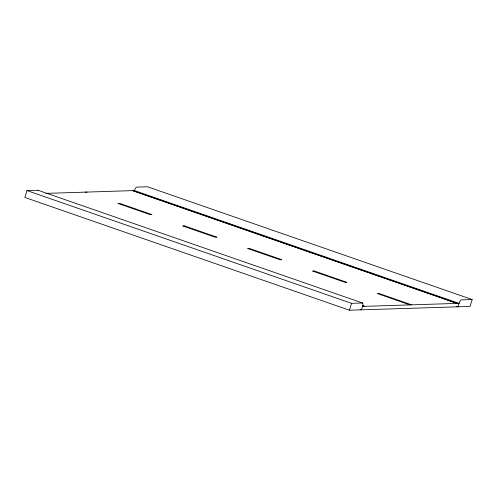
<?xml version="1.0" encoding="UTF-8"?>
<svg xmlns="http://www.w3.org/2000/svg" width="497" height="497" viewBox="0 0 497 497"><rect width="100%" height="100%" fill="white"/><g stroke="black" fill="none" stroke-linecap="round" stroke-linejoin="round"><path stroke-width="0.75" d="M38.269 190.668A3.622 1.137 -70.8 0 0 37.809 190.227L26.95 190.568L24.85 197.446L349.447 310.209L470.05 306.432L472.15 299.554L147.553 186.791L136.7 187.133A3.622 1.137 -70.8 0 0 134.451 190.575L45.954 193.383M85.36 192.146L87.043 192.09M132.643 190.631L457.228 303.425L132.643 190.631L134.451 190.575L459.042 303.369M349.447 310.209L351.547 303.332L362.4 302.99A3.622 1.137 -70.8 0 1 362.568 306.357L361.505 309.83L360.039 309.32M409.957 304.909L377.503 293.597L379.192 293.541L411.64 304.854M472.15 299.554L461.297 299.896A3.622 1.137 -70.8 0 0 459.048 303.338L457.986 306.811L456.519 306.301M362.555 306.388L459.048 303.338M37.952 190.252L362.549 303.015M26.95 190.568L351.547 303.332M364.376 306.301L362.903 305.823L364.376 306.301M119.516 203.335L117.826 203.385L150.287 214.667L151.976 214.611L119.516 203.335M184.437 225.887L182.747 225.942L215.207 237.218L216.897 237.162L184.437 225.887M249.357 248.438L247.668 248.494L280.128 259.769L281.811 259.714L249.357 248.438M314.272 270.989L312.588 271.045L345.042 282.321L346.732 282.265L314.272 270.989"/></g></svg>
